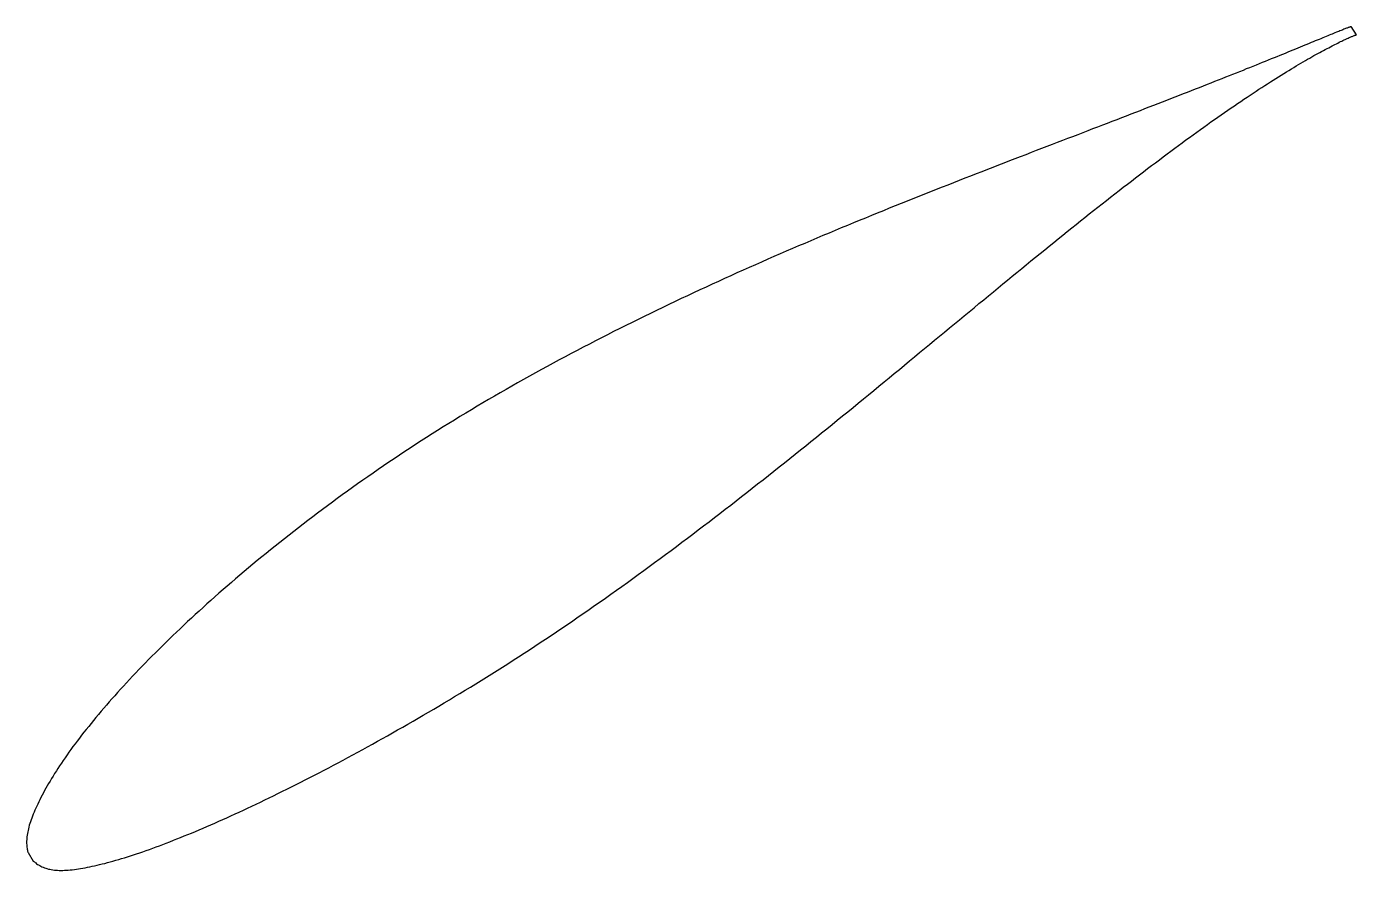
# Model space of a CAD drawing. Header units: metres. Extents: x -39 to 78, y -25 to 49.
import ezdxf

# ---------------------------------------------------------------- set-up
doc = ezdxf.new("R2010")
doc.units = ezdxf.units.M

msp = doc.modelspace()

# ---------------------------------------------------------------- linework, layer by layer
msp.add_lwpolyline([(77.13, 48.84), (77.13, 48.84), (77.12, 48.84), (77.11, 48.83), (77.09, 48.83), (77.07, 48.82), (77.04, 48.81), (77.01, 48.8), (76.97, 48.79), (76.93, 48.77), (76.88, 48.75), (76.83, 48.73), (76.77, 48.71), (76.71, 48.69), (76.64, 48.66), (76.57, 48.63), (76.49, 48.6), (76.41, 48.57), (76.33, 48.54), (76.24, 48.5), (76.14, 48.46), (76.04, 48.42), (75.94, 48.38), (75.83, 48.34), (75.71, 48.29), (75.59, 48.24), (75.47, 48.19), (75.34, 48.14), (75.21, 48.08), (75.07, 48.03), (74.93, 47.97), (74.78, 47.91), (74.63, 47.85), (74.47, 47.78), (74.31, 47.71), (74.14, 47.65), (73.97, 47.58), (73.8, 47.5), (73.62, 47.43), (73.43, 47.35), (73.24, 47.28), (73.05, 47.2), (72.85, 47.11), (72.65, 47.03), (72.44, 46.95), (72.23, 46.86), (72.01, 46.77), (71.79, 46.68), (71.56, 46.59), (71.33, 46.49), (71.1, 46.4), (70.86, 46.3), (70.61, 46.2), (70.36, 46.1), (70.11, 46), (69.85, 45.89), (69.59, 45.79), (69.33, 45.68), (69.05, 45.57), (68.78, 45.46), (68.5, 45.35), (68.22, 45.23), (67.93, 45.12), (67.64, 45), (67.34, 44.88), (67.04, 44.76), (66.73, 44.64), (66.42, 44.52), (66.11, 44.39), (65.79, 44.27), (65.47, 44.14), (65.14, 44.01), (64.81, 43.88), (64.48, 43.75), (64.14, 43.61), (63.8, 43.48), (63.45, 43.34), (63.1, 43.21), (62.75, 43.07), (62.39, 42.93), (62.03, 42.79), (61.66, 42.64), (61.29, 42.5), (60.92, 42.35), (60.54, 42.21), (60.16, 42.06), (59.77, 41.91), (59.38, 41.76), (58.99, 41.61), (58.6, 41.46), (58.2, 41.3), (57.79, 41.15), (57.39, 40.99), (56.98, 40.83), (56.56, 40.67), (56.14, 40.51), (55.72, 40.35), (55.3, 40.19), (54.87, 40.02), (54.44, 39.86), (54.01, 39.69), (53.57, 39.52), (53.13, 39.35), (52.69, 39.18), (52.24, 39.01), (51.79, 38.84), (51.34, 38.67), (50.89, 38.49), (50.43, 38.31), (49.97, 38.14), (49.5, 37.96), (49.04, 37.78), (48.57, 37.6), (48.09, 37.42), (47.62, 37.23), (47.14, 37.05), (46.66, 36.86), (46.18, 36.68), (45.69, 36.49), (45.21, 36.3), (44.72, 36.11), (44.22, 35.92), (43.73, 35.73), (43.23, 35.53), (42.74, 35.34), (42.23, 35.14), (41.73, 34.94), (41.23, 34.74), (40.72, 34.54), (40.21, 34.34), (39.7, 34.14), (39.19, 33.93), (38.67, 33.73), (38.16, 33.52), (37.64, 33.32), (37.12, 33.11), (36.6, 32.9), (36.08, 32.68), (35.55, 32.47), (35.03, 32.26), (34.5, 32.04), (33.97, 31.83), (33.45, 31.61), (32.92, 31.39), (32.38, 31.17), (31.85, 30.95), (31.32, 30.72), (30.78, 30.5), (30.25, 30.27), (29.71, 30.05), (29.18, 29.82), (28.64, 29.59), (28.1, 29.36), (27.56, 29.13), (27.02, 28.89), (26.48, 28.66), (25.94, 28.42), (25.4, 28.18), (24.86, 27.94), (24.31, 27.7), (23.77, 27.46), (23.23, 27.22), (22.69, 26.97), (22.14, 26.73), (21.6, 26.48), (21.06, 26.23), (20.52, 25.98), (19.97, 25.73), (19.43, 25.48), (18.89, 25.22), (18.35, 24.97), (17.81, 24.71), (17.26, 24.45), (16.72, 24.2), (16.18, 23.93), (15.64, 23.67), (15.1, 23.41), (14.56, 23.15), (14.03, 22.88), (13.49, 22.61), (12.95, 22.34), (12.41, 22.08), (11.88, 21.8), (11.35, 21.53), (10.81, 21.26), (10.28, 20.98), (9.75, 20.71), (9.22, 20.43), (8.69, 20.15), (8.16, 19.87), (7.64, 19.59), (7.11, 19.31), (6.59, 19.02), (6.07, 18.74), (5.55, 18.45), (5.03, 18.17), (4.51, 17.88), (3.99, 17.59), (3.48, 17.3), (2.97, 17), (2.46, 16.71), (1.95, 16.42), (1.44, 16.12), (0.93, 15.82), (0.43, 15.52), (-0.07, 15.22), (-0.57, 14.92), (-1.07, 14.62), (-1.56, 14.32), (-2.05, 14.01), (-2.54, 13.71), (-3.03, 13.4), (-3.52, 13.1), (-4, 12.79), (-4.48, 12.48), (-4.96, 12.17), (-5.44, 11.86), (-5.91, 11.55), (-6.38, 11.23), (-6.85, 10.92), (-7.32, 10.61), (-7.78, 10.29), (-8.24, 9.98), (-8.7, 9.66), (-9.16, 9.34), (-9.61, 9.03), (-10.06, 8.71), (-10.51, 8.39), (-10.95, 8.07), (-11.4, 7.75), (-11.84, 7.43), (-12.27, 7.11), (-12.71, 6.79), (-13.14, 6.47), (-13.57, 6.15), (-13.99, 5.83), (-14.41, 5.51), (-14.83, 5.18), (-15.25, 4.86), (-15.66, 4.54), (-16.07, 4.22), (-16.48, 3.9), (-16.89, 3.58), (-17.29, 3.26), (-17.69, 2.94), (-18.08, 2.62), (-18.47, 2.3), (-18.86, 1.98), (-19.25, 1.66), (-19.63, 1.34), (-20.01, 1.02), (-20.39, 0.7), (-20.76, 0.39), (-21.13, 0.07), (-21.5, -0.25), (-21.86, -0.56), (-22.22, -0.88), (-22.57, -1.19), (-22.93, -1.51), (-23.28, -1.82), (-23.62, -2.13), (-23.97, -2.44), (-24.31, -2.75), (-24.64, -3.06), (-24.97, -3.37), (-25.3, -3.68), (-25.63, -3.99), (-25.95, -4.29), (-26.27, -4.6), (-26.58, -4.9), (-26.89, -5.2), (-27.2, -5.51), (-27.5, -5.81), (-27.8, -6.11), (-28.1, -6.4), (-28.39, -6.7), (-28.68, -6.99), (-28.96, -7.29), (-29.24, -7.58), (-29.52, -7.87), (-29.8, -8.16), (-30.07, -8.45), (-30.33, -8.74), (-30.59, -9.02), (-30.85, -9.3), (-31.11, -9.59), (-31.36, -9.87), (-31.61, -10.14), (-31.85, -10.42), (-32.09, -10.69), (-32.32, -10.97), (-32.56, -11.24), (-32.78, -11.51), (-33.01, -11.78), (-33.23, -12.04), (-33.44, -12.31), (-33.65, -12.57), (-33.86, -12.83), (-34.07, -13.08), (-34.27, -13.34), (-34.46, -13.59), (-34.65, -13.85), (-34.84, -14.1), (-35.03, -14.34), (-35.21, -14.59), (-35.38, -14.83), (-35.55, -15.07), (-35.72, -15.31), (-35.88, -15.55), (-36.04, -15.78), (-36.2, -16.02), (-36.35, -16.25), (-36.49, -16.47), (-36.64, -16.7), (-36.77, -16.92), (-36.91, -17.14), (-37.04, -17.36), (-37.17, -17.57), (-37.29, -17.78), (-37.41, -17.99), (-37.52, -18.2), (-37.63, -18.4), (-37.74, -18.6), (-37.84, -18.8), (-37.94, -19), (-38.03, -19.19), (-38.12, -19.38), (-38.21, -19.56), (-38.29, -19.74), (-38.37, -19.92), (-38.45, -20.1), (-38.52, -20.27), (-38.59, -20.44), (-38.65, -20.61), (-38.71, -20.77), (-38.76, -20.93), (-38.81, -21.09), (-38.86, -21.24), (-38.9, -21.4), (-38.94, -21.55), (-38.97, -21.69), (-39, -21.83), (-39.03, -21.97), (-39.05, -22.11), (-39.07, -22.24), (-39.08, -22.37), (-39.09, -22.5), (-39.1, -22.62), (-39.1, -22.74), (-39.1, -22.85), (-39.09, -22.96), (-39.09, -23.07), (-39.07, -23.17), (-39.06, -23.27), (-39.05, -23.35), (-39.03, -23.43), (-39.01, -23.51), (-39, -23.57), (-38.98, -23.61), (-38.97, -23.64), (-38.51, -24.38), (-38.5, -24.39), (-38.49, -24.4), (-38.46, -24.42), (-38.41, -24.46), (-38.36, -24.5), (-38.29, -24.55), (-38.22, -24.61), (-38.13, -24.67), (-38.05, -24.72), (-37.95, -24.78), (-37.86, -24.83), (-37.75, -24.88), (-37.65, -24.92), (-37.54, -24.97), (-37.42, -25.01), (-37.31, -25.04), (-37.19, -25.08), (-37.06, -25.1), (-36.93, -25.13), (-36.8, -25.15), (-36.66, -25.17), (-36.52, -25.18), (-36.38, -25.19), (-36.23, -25.2), (-36.08, -25.2), (-35.92, -25.2), (-35.76, -25.19), (-35.6, -25.19), (-35.44, -25.18), (-35.27, -25.16), (-35.09, -25.14), (-34.91, -25.12), (-34.73, -25.1), (-34.55, -25.07), (-34.36, -25.04), (-34.16, -25), (-33.96, -24.97), (-33.76, -24.93), (-33.56, -24.89), (-33.35, -24.84), (-33.13, -24.79), (-32.91, -24.74), (-32.69, -24.69), (-32.46, -24.63), (-32.23, -24.58), (-32, -24.51), (-31.76, -24.45), (-31.52, -24.38), (-31.27, -24.31), (-31.02, -24.24), (-30.77, -24.17), (-30.51, -24.09), (-30.25, -24.01), (-29.99, -23.92), (-29.72, -23.84), (-29.45, -23.75), (-29.17, -23.65), (-28.89, -23.56), (-28.61, -23.46), (-28.32, -23.36), (-28.03, -23.25), (-27.74, -23.14), (-27.44, -23.03), (-27.14, -22.92), (-26.84, -22.81), (-26.53, -22.69), (-26.22, -22.56), (-25.91, -22.44), (-25.59, -22.31), (-25.27, -22.18), (-24.95, -22.05), (-24.62, -21.92), (-24.29, -21.78), (-23.96, -21.64), (-23.62, -21.49), (-23.28, -21.35), (-22.94, -21.2), (-22.59, -21.05), (-22.24, -20.89), (-21.89, -20.74), (-21.53, -20.58), (-21.18, -20.41), (-20.81, -20.25), (-20.45, -20.08), (-20.08, -19.91), (-19.71, -19.74), (-19.34, -19.56), (-18.96, -19.39), (-18.58, -19.2), (-18.2, -19.02), (-17.82, -18.84), (-17.43, -18.65), (-17.04, -18.46), (-16.65, -18.26), (-16.25, -18.07), (-15.86, -17.87), (-15.46, -17.67), (-15.05, -17.47), (-14.65, -17.26), (-14.24, -17.05), (-13.83, -16.84), (-13.42, -16.63), (-13, -16.41), (-12.59, -16.19), (-12.17, -15.97), (-11.75, -15.75), (-11.33, -15.52), (-10.9, -15.29), (-10.47, -15.06), (-10.04, -14.83), (-9.61, -14.59), (-9.18, -14.36), (-8.74, -14.12), (-8.31, -13.87), (-7.87, -13.63), (-7.43, -13.38), (-6.98, -13.13), (-6.54, -12.88), (-6.09, -12.62), (-5.64, -12.37), (-5.19, -12.11), (-4.74, -11.85), (-4.29, -11.58), (-3.84, -11.32), (-3.38, -11.05), (-2.92, -10.78), (-2.46, -10.51), (-2, -10.23), (-1.54, -9.95), (-1.08, -9.67), (-0.62, -9.39), (-0.15, -9.11), (0.31, -8.82), (0.78, -8.53), (1.25, -8.24), (1.72, -7.95), (2.19, -7.65), (2.66, -7.36), (3.13, -7.06), (3.6, -6.76), (4.07, -6.45), (4.55, -6.14), (5.02, -5.84), (5.49, -5.53), (5.97, -5.21), (6.44, -4.9), (6.92, -4.58), (7.4, -4.26), (7.87, -3.94), (8.35, -3.62), (8.83, -3.29), (9.31, -2.96), (9.79, -2.63), (10.26, -2.3), (10.74, -1.97), (11.22, -1.63), (11.7, -1.3), (12.18, -0.96), (12.66, -0.62), (13.14, -0.28), (13.62, 0.07), (14.1, 0.41), (14.57, 0.76), (15.05, 1.11), (15.53, 1.46), (16.01, 1.81), (16.49, 2.16), (16.97, 2.52), (17.45, 2.87), (17.92, 3.23), (18.4, 3.59), (18.88, 3.95), (19.36, 4.31), (19.83, 4.67), (20.31, 5.03), (20.79, 5.4), (21.26, 5.76), (21.74, 6.13), (22.21, 6.5), (22.69, 6.86), (23.16, 7.23), (23.63, 7.6), (24.11, 7.97), (24.58, 8.34), (25.05, 8.71), (25.52, 9.08), (25.99, 9.45), (26.46, 9.83), (26.93, 10.2), (27.4, 10.57), (27.87, 10.94), (28.34, 11.32), (28.8, 11.69), (29.27, 12.06), (29.73, 12.44), (30.2, 12.81), (30.66, 13.19), (31.12, 13.56), (31.58, 13.93), (32.04, 14.31), (32.5, 14.68), (32.96, 15.05), (33.42, 15.43), (33.87, 15.8), (34.33, 16.17), (34.78, 16.54), (35.24, 16.91), (35.69, 17.29), (36.14, 17.66), (36.59, 18.03), (37.04, 18.4), (37.49, 18.76), (37.93, 19.13), (38.38, 19.5), (38.82, 19.87), (39.26, 20.23), (39.7, 20.59), (40.14, 20.96), (40.58, 21.32), (41.02, 21.68), (41.45, 22.04), (41.89, 22.4), (42.32, 22.76), (42.75, 23.11), (43.18, 23.47), (43.61, 23.82), (44.04, 24.17), (44.46, 24.53), (44.89, 24.87), (45.31, 25.22), (45.73, 25.57), (46.15, 25.91), (46.56, 26.26), (46.98, 26.6), (47.39, 26.94), (47.8, 27.27), (48.22, 27.61), (48.62, 27.94), (49.03, 28.28), (49.44, 28.61), (49.84, 28.93), (50.24, 29.26), (50.64, 29.58), (51.04, 29.9), (51.43, 30.22), (51.83, 30.54), (52.22, 30.86), (52.61, 31.17), (53, 31.48), (53.38, 31.79), (53.77, 32.09), (54.15, 32.4), (54.53, 32.7), (54.9, 33), (55.28, 33.29), (55.65, 33.59), (56.02, 33.88), (56.39, 34.17), (56.76, 34.45), (57.12, 34.74), (57.49, 35.02), (57.85, 35.29), (58.2, 35.57), (58.56, 35.84), (58.91, 36.11), (59.26, 36.38), (59.61, 36.64), (59.96, 36.9), (60.3, 37.16), (60.64, 37.41), (60.98, 37.67), (61.31, 37.92), (61.65, 38.16), (61.98, 38.41), (62.3, 38.65), (62.63, 38.89), (62.95, 39.12), (63.27, 39.35), (63.59, 39.58), (63.9, 39.81), (64.21, 40.03), (64.52, 40.25), (64.82, 40.47), (65.13, 40.68), (65.43, 40.89), (65.72, 41.1), (66.02, 41.3), (66.31, 41.5), (66.6, 41.7), (66.88, 41.89), (67.16, 42.09), (67.44, 42.28), (67.72, 42.46), (67.99, 42.64), (68.26, 42.82), (68.52, 43), (68.78, 43.17), (69.04, 43.34), (69.3, 43.51), (69.55, 43.67), (69.8, 43.83), (70.05, 43.99), (70.29, 44.14), (70.53, 44.29), (70.76, 44.44), (71, 44.59), (71.23, 44.73), (71.45, 44.87), (71.67, 45), (71.89, 45.13), (72.1, 45.26), (72.31, 45.39), (72.52, 45.51), (72.72, 45.63), (72.92, 45.75), (73.12, 45.86), (73.31, 45.97), (73.5, 46.08), (73.68, 46.18), (73.86, 46.29), (74.04, 46.39), (74.21, 46.48), (74.38, 46.57), (74.54, 46.66), (74.71, 46.75), (74.86, 46.83), (75.01, 46.92), (75.16, 46.99), (75.31, 47.07), (75.45, 47.14), (75.58, 47.21), (75.71, 47.28), (75.84, 47.34), (75.96, 47.4), (76.08, 47.46), (76.2, 47.52), (76.31, 47.57), (76.41, 47.62), (76.52, 47.67), (76.61, 47.71), (76.71, 47.76), (76.79, 47.8), (76.88, 47.83), (76.96, 47.87), (77.03, 47.9), (77.1, 47.93), (77.17, 47.96), (77.23, 47.98), (77.28, 48.01), (77.34, 48.03), (77.38, 48.05), (77.43, 48.06), (77.46, 48.08), (77.5, 48.09), (77.52, 48.1), (77.55, 48.1), (77.56, 48.11), (77.58, 48.11), (77.59, 48.12), (77.59, 48.12), (77.13, 48.84)], close=True)

doc.saveas('drawing.dxf')
